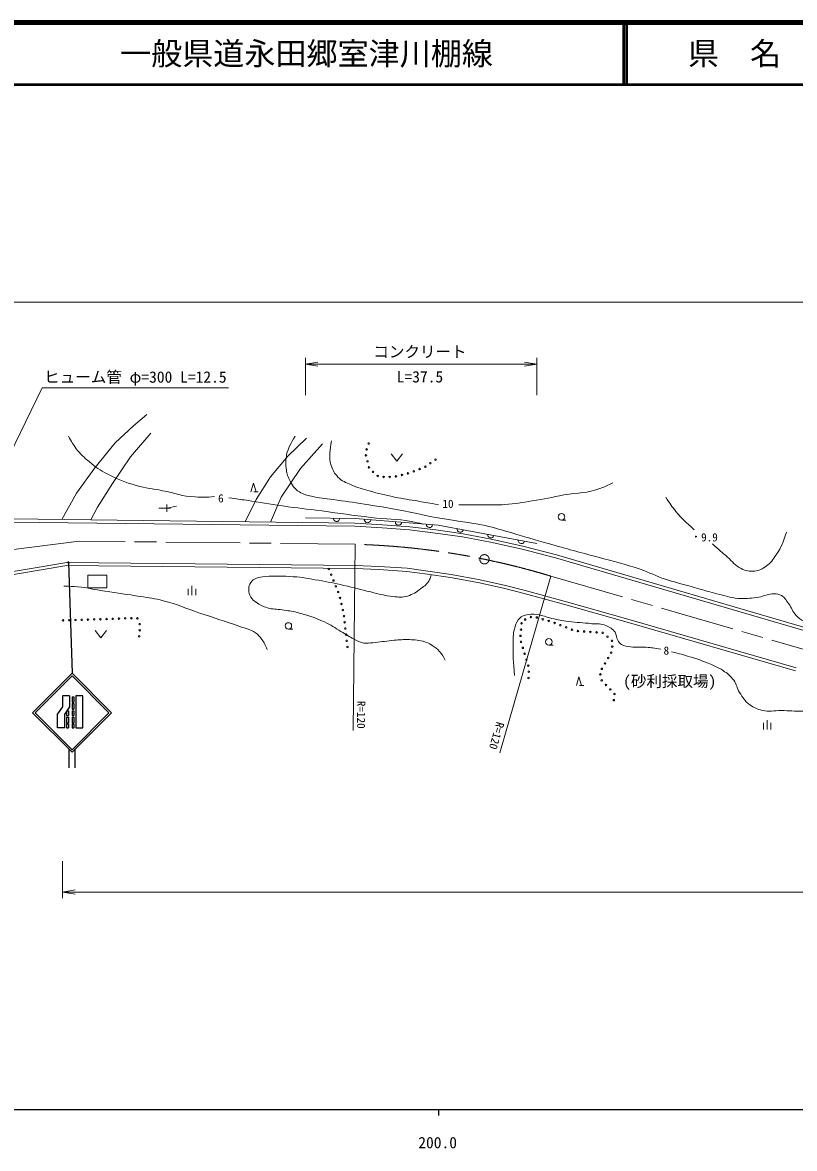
# Model space of a CAD drawing. Units: millimetres, scale not verified. Extents: x 40000 to 680000, y 20000 to 380000.
# Drawn here: x 201032 to 325280, y 198715 to 380000 of the extents above; entities that cross this region are included whole.
import ezdxf
from ezdxf.enums import TextEntityAlignment as Align

# ---------------------------------------------------------------- set-up
doc = ezdxf.new("R2010")
doc.units = ezdxf.units.MM
doc.header["$LTSCALE"] = 1000
doc.linetypes.add('CHAIN', pattern=[18.5, 12, -1.5, 3.5, -1.5])
doc.linetypes.add('DASHED', pattern=[7.5, 6, -1.5])
for name, color, linetype, lineweight in [('M-BMK', 2, 'CHAIN', 13), ('M-STR-HTXT', 7, 'Continuous', 13), ('M-STR-STRC', 7, 'Continuous', 25), ('M-TTL', 2, 'Continuous', 140), ('M-TTL-BAND', 7, 'Continuous', 25), ('M-TTL-LINE', 7, 'Continuous', 50), ('M-WORK', 1, 'Continuous', 13)]:
    doc.layers.add(name, color=color, linetype=linetype, lineweight=lineweight)
doc.layers.add('M-TTL-TXT', color=7, linetype='Continuous')
doc.styles.add('ＭＳ ゴシック', font='')
doc.styles.get('ＭＳ ゴシック').set_extended_font_data('MS Gothic')

# ---------------------------------------------------------------- blocks, each defined once
blk = doc.blocks.new('plus')
at = {"color": 0, "linetype": 'Continuous', "lineweight": -2}
for p, q in [((-1.25, 0), (1.25, 0)), ((0, -1.25), (0, 1.25))]:
    blk.add_line(p, q, dxfattribs=at)
blk = doc.blocks.new('open_arrow')
at = {"color": 0, "linetype": 'Continuous', "lineweight": -2}
blk.add_lwpolyline([(7.5, 1.25), (0, 0), (7.5, -1.25)], dxfattribs=at)

msp = doc.modelspace()

# ---------------------------------------------------------------- linework, layer by layer
at = {"layer": 'M-BMK'}
msp.add_line((286084, 290859), (354205, 271095), dxfattribs=at)
msp.add_lwpolyline([(254575, 295992), (210161, 296509), (198727, 295067), (174560, 295366)], dxfattribs=at)
msp.add_circle((275380, 293580), 750, dxfattribs=at)
msp.add_arc((251206, 176040), 120000, 73.10301, 88.3914, dxfattribs=at)
at = {"layer": 'M-STR-HTXT'}
for p, q in [((175393, 335000), (537152, 335000)), ((246582, 320000), (246582, 326000)), ((246582, 325000), (283828, 325000)), ((283828, 320000), (283828, 326000)), ((254575, 295992), (254226, 265994)), ((286084, 290859), (277839, 262440)), ((207481, 245000), (207481, 239000)), ((207481, 240000), (476241, 240000))]:
    msp.add_line(p, q, dxfattribs=at)
msp.add_lwpolyline([(194509, 301356), (204195, 321178), (234195, 321178)], dxfattribs=at)
at = {"layer": 'M-STR-STRC'}
for p, q in [((208426, 293081), (209000, 275228)), ((207441, 271619), (207441, 269828)), ((208572, 271619), (207441, 271619)), ((208572, 271619), (208572, 269828)), ((209000, 271444), (209283, 271444)), ((209000, 271444), (209000, 270555)), ((209000, 270555), (209283, 270555)), ((209000, 270348), (209283, 270348)), ((209000, 270348), (209000, 269459)), ((209283, 271444), (209283, 270555)), ((209283, 270348), (209283, 269459)), ((209609, 271619), (209609, 266433)), ((210741, 271619), (209609, 271619)), ((210741, 266433), (210741, 271619)), ((207441, 269828), (206687, 268696)), ((206687, 266433), (206687, 268696)), ((208572, 269828), (207818, 268696)), ((207818, 266433), (207818, 268696)), ((208134, 269165), (208417, 269165)), ((208134, 269165), (208134, 268420)), ((208134, 268420), (208417, 268420)), ((208417, 269165), (208417, 268420)), ((209000, 269459), (209283, 269459)), ((209000, 269165), (209283, 269165)), ((209000, 269165), (209000, 268420)), ((209000, 268420), (209283, 268420)), ((209283, 269165), (209283, 268420)), ((208134, 268155), (208417, 268155)), ((208134, 268155), (208134, 267266)), ((208134, 267266), (208417, 267266)), ((208134, 267059), (208417, 267059)), ((208134, 267059), (208134, 266433)), ((208417, 268155), (208417, 267266)), ((208417, 267059), (208417, 266433)), ((209000, 268155), (209283, 268155)), ((209000, 268155), (209000, 267266)), ((209000, 267266), (209283, 267266)), ((209000, 267059), (209283, 267059)), ((209000, 267059), (209000, 266433)), ((209283, 268155), (209283, 267266)), ((209283, 267059), (209283, 266433)), ((207818, 266433), (206687, 266433)), ((208134, 266433), (208417, 266433)), ((209000, 266433), (209283, 266433)), ((209609, 266433), (210741, 266433)), ((208500, 263000), (208500, 260000)), ((209500, 260000), (209500, 263000))]:
    msp.add_line(p, q, dxfattribs=at)
for points in [[(209000, 262500), (215364, 268864), (209000, 275228), (202636, 268864)], [(209000, 262924), (214940, 268864), (209000, 274804), (203060, 268864)]]:
    msp.add_lwpolyline(points, close=True, dxfattribs=at)
at = {"layer": 'M-TTL'}
msp.add_line((680000, 380000), (40000, 380000), dxfattribs=at)
at = {"layer": 'M-TTL-BAND'}
for p, q in [((40000, 205000), (579000, 205000)), ((268000, 205000), (268000, 204000))]:
    msp.add_line(p, q, dxfattribs=at)
at = {"layer": 'M-TTL-LINE'}
for p, q in [((297750, 380000), (297750, 370000)), ((298250, 380000), (298250, 370000)), ((40000, 370000), (680000, 370000))]:
    msp.add_line(p, q, dxfattribs=at)
at = {"layer": 'M-WORK'}
for p, q in [((260391, 310569), (261291, 309369)), ((261291, 309369), (262191, 310569)), ((237784, 304443), (238204, 305843)), ((238204, 305843), (238624, 304443)), ((238974, 304443), (238274, 304443)), ((224246, 301820), (222976, 301809)), ((224246, 301820), (225808, 302152)), ((287789, 299877), (288489, 299877)), ((214576, 291040), (211527, 291040)), ((211527, 291040), (211527, 289007)), ((214576, 289007), (214576, 291040)), ((211527, 289007), (214576, 289007)), ((227702, 287783), (227702, 288833)), ((228302, 287783), (228302, 289283)), ((228902, 287783), (228902, 288833)), ((212740, 282113), (213640, 280913)), ((213640, 280913), (214540, 282113)), ((243823, 282323), (244523, 282323)), ((285739, 279771), (286439, 279771)), ((290174, 273231), (290594, 274631)), ((290594, 274631), (291014, 273231)), ((291364, 273231), (290664, 273231)), ((320272, 266173), (320272, 267223)), ((320872, 266173), (320872, 267673)), ((321472, 266173), (321472, 267223))]:
    msp.add_line(p, q, dxfattribs=at)
at = {"layer": 'M-WORK', "linetype": 'DASHED'}
for points in [[(207370, 299967), (209716, 304229), (212672, 308286), (215932, 312320), (218887, 315064), (221045, 316894)], [(221702, 313892), (218395, 310069), (215510, 305788), (213117, 301989), (212025, 299910)], [(246716, 313088), (243737, 310157), (240969, 306850), (238624, 303214), (236841, 299606)], [(240945, 299555), (242635, 303589), (245754, 308210), (249319, 312150)]]:
    msp.add_lwpolyline(points, dxfattribs=at)
at = {"layer": 'M-WORK'}
for points in [[(199125, 299568), (254513, 298889), (258934, 298647), (263296, 298318), (267479, 297802), (271857, 297177), (276360, 296332), (281427, 295222), (286821, 293815), (354678, 273947), (358660, 272995), (362850, 272151), (368182, 271322), (374609, 270431), (380863, 269946), (387149, 269821), (393685, 270087), (400143, 270759), (406944, 271963), (411651, 273042), (416060, 274215), (420376, 275607), (424910, 277327), (483704, 300413)], [(199237, 300066), (254529, 299389), (258966, 299146), (263346, 298816), (267545, 298298), (271939, 297670), (276460, 296822), (281543, 295709), (286954, 294297), (354806, 274430), (358767, 273484), (362938, 272643), (368255, 271817), (374662, 270928), (380887, 270446), (387144, 270321), (393649, 270586), (400073, 271255), (406845, 272453), (411531, 273528), (415919, 274695), (420210, 276079), (424730, 277793), (483538, 300886)], [(246582, 300226), (254568, 300121), (267949, 299077), (283828, 296145)], [(196004, 291029), (208137, 293085), (254605, 292584), (258386, 292436), (262937, 292130), (266264, 291682), (270005, 291117), (274665, 290270), (278786, 289375), (281919, 288574), (288235, 286837), (298476, 283927), (325562, 276087)], [(196043, 290528), (208176, 292584), (254593, 292084), (258360, 291937), (262887, 291632), (266194, 291187), (269923, 290624), (274567, 289779), (278671, 288888), (281791, 288091), (288100, 286355), (298338, 283447), (325422, 275607)]]:
    msp.add_lwpolyline(points, dxfattribs=at)
for centre, radius in [((256737, 312215), 125), ((256305, 310312), 125), ((256417, 311268), 125), ((256551, 309343), 125), ((256798, 308374), 125), ((264946, 308099), 125), ((265872, 308476), 125), ((266687, 309055), 125), ((267502, 309634), 125), ((257453, 307657), 125), ((258209, 307003), 125), ((259142, 306829), 125), ((260142, 306839), 125), ((261132, 306925), 125), ((262103, 307165), 125), ((263073, 307406), 125), ((264018, 307726), 125), ((287788, 300402), 525), ((250336, 292014), 125), ((250710, 291086), 125), ((251083, 290159), 125), ((251456, 289231), 125), ((251830, 288303), 125), ((252134, 287354), 125), ((252363, 286380), 125), ((252593, 285407), 125), ((207562, 283735), 125), ((208561, 283767), 125), ((209561, 283799), 125), ((210560, 283831), 125), ((211560, 283863), 125), ((212559, 283895), 125), ((213559, 283927), 125), ((214558, 283959), 125), ((215558, 283991), 125), ((216557, 284023), 125), ((217557, 284055), 125), ((218556, 284088), 125), ((219523, 284070), 125), ((219880, 283136), 125), ((243822, 282848), 525), ((252762, 284423), 125), ((252876, 283430), 125), ((281352, 283253), 125), ((281932, 283890), 125), ((282854, 284275), 125), ((283805, 284199), 125), ((284767, 283926), 125), ((285728, 283652), 125), ((286675, 283334), 125), ((287607, 282970), 125), ((219801, 281158), 125), ((219892, 282154), 125), ((252989, 282436), 125), ((253103, 281443), 125), ((281175, 281261), 125), ((281264, 282257), 125), ((288538, 282606), 125), ((289469, 282242), 125), ((290434, 282025), 125), ((291431, 281953), 125), ((292429, 281882), 125), ((293426, 281810), 125), ((294424, 281739), 125), ((295187, 281121), 125), ((253216, 280449), 125), ((253330, 279456), 125), ((281273, 280284), 125), ((281562, 279327), 125), ((285739, 280296), 525), ((295927, 280448), 125), ((295946, 279527), 125), ((281851, 278370), 125), ((282140, 277412), 125), ((295297, 277670), 125), ((295779, 278541), 125), ((282429, 276455), 125), ((282531, 275475), 125), ((294281, 275947), 125), ((294789, 276808), 125), ((282475, 274477), 125), ((294037, 275039), 125), ((294257, 274075), 125), ((294944, 273348), 125), ((295630, 272621), 125), ((296313, 271893), 125), ((296210, 270898), 125)]:
    msp.add_circle(centre, radius, dxfattribs=at)
for centre, start, end in [((251582, 300160), 179.24283, 359.24283), ((256575, 299964), 175.53986, 355.53986), ((261560, 299576), 175.53986, 355.53986), ((266545, 299187), 175.53986, 355.53986), ((271481, 298425), 169.53883, 349.53883), ((276398, 297517), 169.53883, 349.53883), ((281315, 296609), 169.53883, 349.53883)]:
    msp.add_arc(centre, 500, start, end, dxfattribs=at)
for points, knots in [([(208422, 313420), (208931, 312451), (209123, 312127), (209689, 311379), (210396, 310444), (210908, 310006), (211799, 309245), (212819, 308373), (213473, 307969), (214661, 307345), (216401, 306431), (217436, 305999), (219328, 305469), (220948, 305015), (221900, 304946), (223550, 304624), (225601, 304224), (226717, 303718), (228804, 303616), (230021, 303556), (230498, 303548), (231923, 303663)], [0, 0, 0, 0, 1, 1, 1, 2, 2, 2, 3, 3, 3, 4, 4, 4, 5, 5, 5, 6, 6, 6, 7, 7, 7, 7]), ([(244930, 313409), (244499, 312721), (244358, 312507), (244078, 311885), (243832, 311339), (243656, 311035), (243546, 310446), (243391, 309611), (243347, 309114), (243468, 308273), (243580, 307501), (243626, 307033), (244000, 306350), (244468, 305493), (244766, 304942), (245595, 304426), (246274, 304003), (246744, 303923), (247518, 303723), (248857, 303376), (249652, 303407), (251021, 303207), (252999, 302917), (254112, 302788), (256087, 302472), (258959, 302012), (260561, 301712), (263420, 301174), (265011, 300875), (265885, 300618), (267478, 300330), (270594, 299765), (272373, 299630), (275476, 298993), (277178, 298643), (278095, 298293), (279768, 297820), (282065, 297171), (283335, 296751), (285631, 296100), (288765, 295211), (290539, 294779), (293676, 293903), (296319, 293166), (297832, 292857), (300431, 291980), (302064, 291429), (302895, 290890), (304536, 290361), (306611, 289693), (307809, 289433), (309907, 288837), (311034, 288517), (311652, 288290), (312791, 288016), (314121, 287697), (314853, 287398), (316216, 287289), (317368, 287197), (318023, 287300), (319171, 287430), (320178, 287544), (320694, 287916), (321704, 287993), (322181, 288029), (322482, 288059), (322924, 287875), (323648, 287575), (323847, 287061), (324331, 286445), (324872, 285755), (324909, 285167), (325527, 284545), (325979, 284090), (326273, 283857), (326841, 283560), (327942, 282983), (328700, 283006), (329890, 282645), (332319, 281908), (333637, 281341), (336105, 280745), (338568, 280150), (340039, 280234), (342485, 279572), (343950, 279176), (344700, 278736), (346120, 278200), (347970, 277503), (348969, 277002), (350858, 276418), (352822, 275810), (353993, 275737), (355994, 275269), (358418, 274701), (359740, 274226), (362186, 273768), (365647, 273119), (367624, 272988), (371123, 272595), (374222, 272246), (375962, 272067), (379074, 271844), (381460, 271673), (382803, 271645), (385195, 271610), (386560, 271589), (387328, 271543), (388690, 271633), (390765, 271771), (391925, 271900), (393991, 272149), (395057, 272278), (395679, 272252), (396711, 272548), (397247, 272701), (397578, 272796), (398001, 273158), (398532, 273611), (398797, 273938), (399104, 274565), (399434, 275242), (399516, 275689), (399549, 276441), (399578, 277096), (399537, 277482), (399338, 278107), (399124, 278779), (398836, 279089), (398447, 279678), (397873, 280546), (397440, 280954), (396852, 281812), (396450, 282400), (396212, 282725), (395890, 283360), (395642, 283851), (395562, 284037), (395327, 284650)], [0, 0, 0, 0, 1, 1, 1, 2, 2, 2, 3, 3, 3, 4, 4, 4, 5, 5, 5, 6, 6, 6, 7, 7, 7, 8, 8, 8, 9, 9, 9, 10, 10, 10, 11, 11, 11, 12, 12, 12, 13, 13, 13, 14, 14, 14, 15, 15, 15, 16, 16, 16, 17, 17, 17, 18, 18, 18, 19, 19, 19, 20, 20, 20, 21, 21, 21, 22, 22, 22, 23, 23, 23, 24, 24, 24, 25, 25, 25, 26, 26, 26, 27, 27, 27, 28, 28, 28, 29, 29, 29, 30, 30, 30, 31, 31, 31, 32, 32, 32, 33, 33, 33, 34, 34, 34, 35, 35, 35, 36, 36, 36, 37, 37, 37, 38, 38, 38, 39, 39, 39, 40, 40, 40, 41, 41, 41, 42, 42, 42, 43, 43, 43, 44, 44, 44, 45, 45, 45, 46, 46, 46, 46]), ([(250773, 312659), (250591, 311750), (250525, 311436), (250515, 310642), (250506, 309878), (250471, 309423), (250703, 308695), (250961, 307885), (251221, 307436), (251805, 306819), (252463, 306123), (253051, 305985), (253916, 305576), (255008, 305059), (255688, 304928), (256848, 304590), (258414, 304134), (259309, 303938), (260906, 303605), (262408, 303293), (263263, 303185), (264776, 302925), (266021, 302711), (266413, 302645), (267965, 302386)], [0, 0, 0, 0, 1, 1, 1, 2, 2, 2, 3, 3, 3, 4, 4, 4, 5, 5, 5, 6, 6, 6, 7, 7, 7, 8, 8, 8, 8]), ([(271249, 302339), (273298, 302329), (273822, 302324), (275471, 302339), (276717, 302350), (277418, 302292), (278661, 302386), (280393, 302517), (281353, 302704), (283070, 302972), (285078, 303286), (286185, 303563), (288183, 303934), (290490, 304362), (291912, 304149), (294093, 305013), (294871, 305321), (295194, 305432), (296040, 305904)], [0, 0, 0, 0, 1, 1, 1, 2, 2, 2, 3, 3, 3, 4, 4, 4, 5, 5, 5, 6, 6, 6, 6]), ([(234222, 303451), (235618, 303282), (235981, 303231), (237107, 303076), (239376, 302764), (240633, 302493), (242900, 302161), (245349, 301803), (246731, 301683), (249186, 301364), (252284, 300962), (254012, 300680), (257113, 300309), (259646, 300005), (261107, 300140), (263610, 299652), (264374, 299503), (264648, 299461), (265557, 299230)], [0, 0, 0, 0, 1, 1, 1, 2, 2, 2, 3, 3, 3, 4, 4, 4, 5, 5, 5, 6, 6, 6, 6]), ([(304575, 303574), (305266, 302476), (305509, 302141), (306193, 301287), (307214, 300013), (307709, 299624), (309149, 298332)], [0, 0, 0, 0, 1, 1, 1, 2, 2, 2, 2]), ([(312069, 296045), (313241, 295015), (313541, 294750), (314496, 293934), (315357, 293199), (315696, 292566), (316713, 292069), (317478, 291695), (318011, 291596), (318859, 291682), (319643, 291762), (320073, 292011), (320723, 292456), (321519, 293001), (321781, 293536), (322342, 294321), (323246, 295587), (323405, 296262), (323995, 297945)], [0, 0, 0, 0, 1, 1, 1, 2, 2, 2, 3, 3, 3, 4, 4, 4, 5, 5, 5, 6, 6, 6, 6]), ([(266827, 291091), (266746, 290738), (266680, 290601), (266539, 290307), (266200, 289602), (265794, 289315), (265163, 288853), (264380, 288279), (263912, 287949), (262989, 287649), (262135, 287371), (261585, 287505), (260691, 287586), (259257, 287717), (258483, 288003), (257079, 288321), (255380, 288706), (254449, 289008), (252748, 289384), (251160, 289735), (250269, 289924), (248666, 290197), (247085, 290467), (246202, 290686), (244601, 290776), (242839, 290875), (241841, 290940), (240082, 290792), (239494, 290742), (239143, 290733), (238597, 290510), (238223, 290358), (238023, 290189), (237799, 289853), (237553, 289483), (237452, 289219), (237440, 288774), (237425, 288244), (237490, 287903), (237784, 287461), (238037, 287080), (238252, 286909), (238628, 286648), (239278, 286196), (239704, 286018), (240457, 285772), (241348, 285482), (241909, 285593), (242834, 285444), (243771, 285293), (244306, 285253), (245227, 285022), (246986, 284579), (247955, 284228), (249612, 283489), (250712, 282999), (251246, 282563), (252286, 281957), (253119, 281472), (253550, 281136), (254413, 280706), (254994, 280416), (255319, 280198), (255961, 280096), (256528, 280006), (256858, 280098), (257431, 280143), (258626, 280238), (259286, 280392), (260480, 280503), (261454, 280593), (262003, 280652), (262981, 280644), (263970, 280635), (264545, 280637), (265499, 280378), (266106, 280213), (266438, 280058), (266969, 279721), (267474, 279400), (267754, 279195), (268157, 278752), (268592, 278274), (268716, 278014), (269048, 277360)], [0, 0, 0, 0, 1, 1, 1, 2, 2, 2, 3, 3, 3, 4, 4, 4, 5, 5, 5, 6, 6, 6, 7, 7, 7, 8, 8, 8, 9, 9, 9, 10, 10, 10, 11, 11, 11, 12, 12, 12, 13, 13, 13, 14, 14, 14, 15, 15, 15, 16, 16, 16, 17, 17, 17, 18, 18, 18, 19, 19, 19, 20, 20, 20, 21, 21, 21, 22, 22, 22, 23, 23, 23, 24, 24, 24, 25, 25, 25, 26, 26, 26, 27, 27, 27, 28, 28, 28, 28]), ([(207678, 289259), (208730, 289240), (209038, 289214), (209906, 289142), (211626, 289000), (212563, 288702), (214269, 288438), (216502, 288093), (217761, 287955), (219992, 287594), (221435, 287360), (222256, 287274), (223674, 286914), (226019, 286318), (227246, 285694), (229537, 284920), (232074, 284064), (233523, 283666), (236034, 282739), (237014, 282377), (237673, 282364), (238521, 281754), (238994, 281413), (239202, 281141), (239552, 280675), (239985, 280098), (240087, 279799), (240397, 279033)], [0, 0, 0, 0, 1, 1, 1, 2, 2, 2, 3, 3, 3, 4, 4, 4, 5, 5, 5, 6, 6, 6, 7, 7, 7, 8, 8, 8, 9, 9, 9, 9]), ([(280243, 274861), (280038, 277243), (279917, 277963), (280008, 279951), (280051, 280887), (279945, 281440), (280196, 282343), (280363, 282945), (280408, 283339), (280806, 283821), (281150, 284238), (281439, 284431), (281955, 284595), (282672, 284822), (283133, 284759), (283878, 284665), (284826, 284545), (285315, 284266), (286247, 284055), (287255, 283828), (287827, 283724), (288851, 283586), (290338, 283387), (291183, 283384), (292674, 283211), (293555, 283109), (294123, 283286), (294925, 282906), (295571, 282600), (296009, 282422), (296400, 281824), (296688, 281385), (296576, 281008), (296838, 280553), (297016, 280245), (297122, 280045), (297422, 279854), (297928, 279532), (298319, 279570), (298913, 279479), (299867, 279333), (300421, 279481), (301383, 279406), (302316, 279334), (302639, 279286), (303760, 279114)], [0, 0, 0, 0, 1, 1, 1, 2, 2, 2, 3, 3, 3, 4, 4, 4, 5, 5, 5, 6, 6, 6, 7, 7, 7, 8, 8, 8, 9, 9, 9, 10, 10, 10, 11, 11, 11, 12, 12, 12, 13, 13, 13, 14, 14, 14, 15, 15, 15, 15]), ([(305501, 278666), (306912, 278335), (307317, 278225), (308461, 277874), (310054, 277384), (310936, 277060), (312454, 276373), (313102, 276079), (313460, 275892), (314043, 275484), (314681, 275038), (315048, 274759), (315497, 274124), (315990, 273428), (315973, 272870), (316436, 272153), (316986, 271301), (317274, 270748), (318101, 270160), (318799, 269663), (319258, 269429), (320094, 269245), (321258, 268989), (321953, 269248), (323144, 269222), (324500, 269191), (325258, 269131), (326615, 269104), (328062, 269076), (328878, 268965), (330321, 269081), (331456, 269172), (332102, 269280), (333182, 269644), (333774, 269843), (334083, 270037), (334589, 270402), (335016, 270709), (335104, 271041), (335434, 271450), (335586, 271639), (335619, 271805), (335825, 271935), (336039, 272070), (336212, 272048), (336466, 272044), (336823, 272039), (337028, 272014), (337373, 271919), (338123, 271712), (338521, 271524), (339249, 271247), (340646, 270714), (341402, 270347), (342814, 269855), (347575, 268196), (350287, 267389), (355143, 266032), (357200, 265457), (358341, 265065), (360444, 264687), (361541, 264490), (362178, 264563), (363290, 264484), (363290, 264484), (363290, 264484), (363290, 264484)], [0, 0, 0, 0, 1, 1, 1, 2, 2, 2, 3, 3, 3, 4, 4, 4, 5, 5, 5, 6, 6, 6, 7, 7, 7, 8, 8, 8, 9, 9, 9, 10, 10, 10, 11, 11, 11, 12, 12, 12, 13, 13, 13, 14, 14, 14, 15, 15, 15, 16, 16, 16, 17, 17, 17, 18, 18, 18, 19, 19, 19, 20, 20, 20, 21, 21, 21, 22, 22, 22, 22])]:
    msp.add_open_spline(points, degree=3, knots=knots, dxfattribs=at)

# ---------------------------------------------------------------- block references
at = {"layer": 'M-STR-HTXT', "xscale": 267, "yscale": 267}
for p in [(246582, 325000), (207481, 240000)]:
    msp.add_blockref('open_arrow', p, dxfattribs=at)
at = {"layer": 'M-STR-HTXT', "xscale": 267, "yscale": 267, "rotation": 180}
msp.add_blockref('open_arrow', (283828, 325000), dxfattribs=at)
at = {"layer": 'M-STR-STRC', "xscale": 120, "yscale": 120}
msp.add_blockref('plus', (208426, 293081), dxfattribs=at)
at = {"layer": 'M-WORK'}
for p, xscale, yscale in [((224246, 301820), 480, 480), ((309424, 297230), 120, 120)]:
    msp.add_blockref('plus', p, dxfattribs=dict(at, xscale=xscale, yscale=yscale))

# ---------------------------------------------------------------- texts
at = {"layer": 'M-STR-HTXT', "style": 'ＭＳ ゴシック'}
for s, p in [('コンクリート', (265000, 327000)), ('ヒューム管 φ=300 L=12.5', (219195, 322928))]:
    msp.add_text(s, height=1833, dxfattribs=at).set_placement(p, align=Align.MIDDLE_CENTER)
msp.add_text('L=37.5', height=1833, dxfattribs=at).set_placement((265000, 321500), align=Align.BOTTOM_CENTER)
for rotation, p in [(269.333, (255546, 268547)), (253.821, (277353, 265170))]:
    msp.add_text('R=120', height=1320, rotation=rotation, dxfattribs=at).set_placement(p, align=Align.MIDDLE_CENTER)
at = {"layer": 'M-TTL-BAND', "style": 'ＭＳ ゴシック'}
msp.add_text('200.0', height=1833, dxfattribs=at).set_placement((267844, 198195), align=Align.BOTTOM_CENTER)
at = {"layer": 'M-TTL-TXT', "style": 'ＭＳ ゴシック'}
msp.add_text('一般県道永田郷室津川棚線', height=3666, dxfattribs=at).set_placement((216734, 375000), align=Align.MIDDLE_LEFT)
msp.add_text('県\u3000名', height=3666, dxfattribs=at).set_placement((315625, 375000), align=Align.MIDDLE_CENTER)
at = {"layer": 'M-WORK', "style": 'ＭＳ ゴシック'}
for s, height, p in [('6', 1320, (232957, 303392)), ('10', 1320, (269510, 302512)), ('9.9', 1320, (311594, 297114)), ('8', 1320, (304659, 278877)), ('(砂利採取場)', 1833, (305196, 273943))]:
    msp.add_text(s, height=height, dxfattribs=at).set_placement(p, align=Align.MIDDLE_CENTER)

doc.saveas('drawing.dxf')
